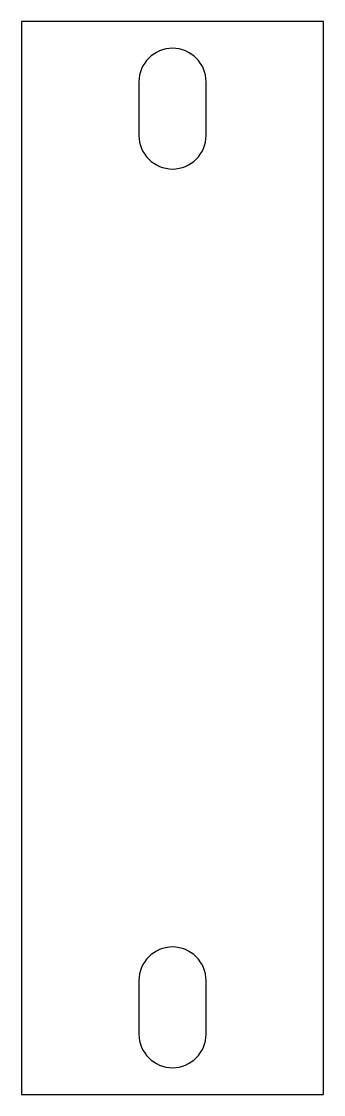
# Model space of a CAD drawing. Header units: millimetres. Extents: x -23 to 23, y -80 to 80.
import ezdxf

# ---------------------------------------------------------------- set-up
doc = ezdxf.new("R2010")
doc.units = ezdxf.units.MM

msp = doc.modelspace()

# ---------------------------------------------------------------- linework, layer by layer
at = {"color": 7, "linetype": 'Continuous', "lineweight": 25}
for p, q in [((-22.5, 80), (-22.5, -80)), ((22.5, 80), (-22.5, 80)), ((22.5, -80), (22.5, 80)), ((-5, 71), (-5, 63)), ((5, 63), (5, 71)), ((-5, -63), (-5, -71)), ((5, -71), (5, -63)), ((-22.5, -80), (22.5, -80))]:
    msp.add_line(p, q, dxfattribs=at)
for centre, start, end in [((0, 71), 0, 180), ((0, 63), 180, 0), ((0, -63), 0, 180), ((0, -71), 180, 0)]:
    msp.add_arc(centre, 5, start, end, dxfattribs=at)

doc.saveas('drawing.dxf')
